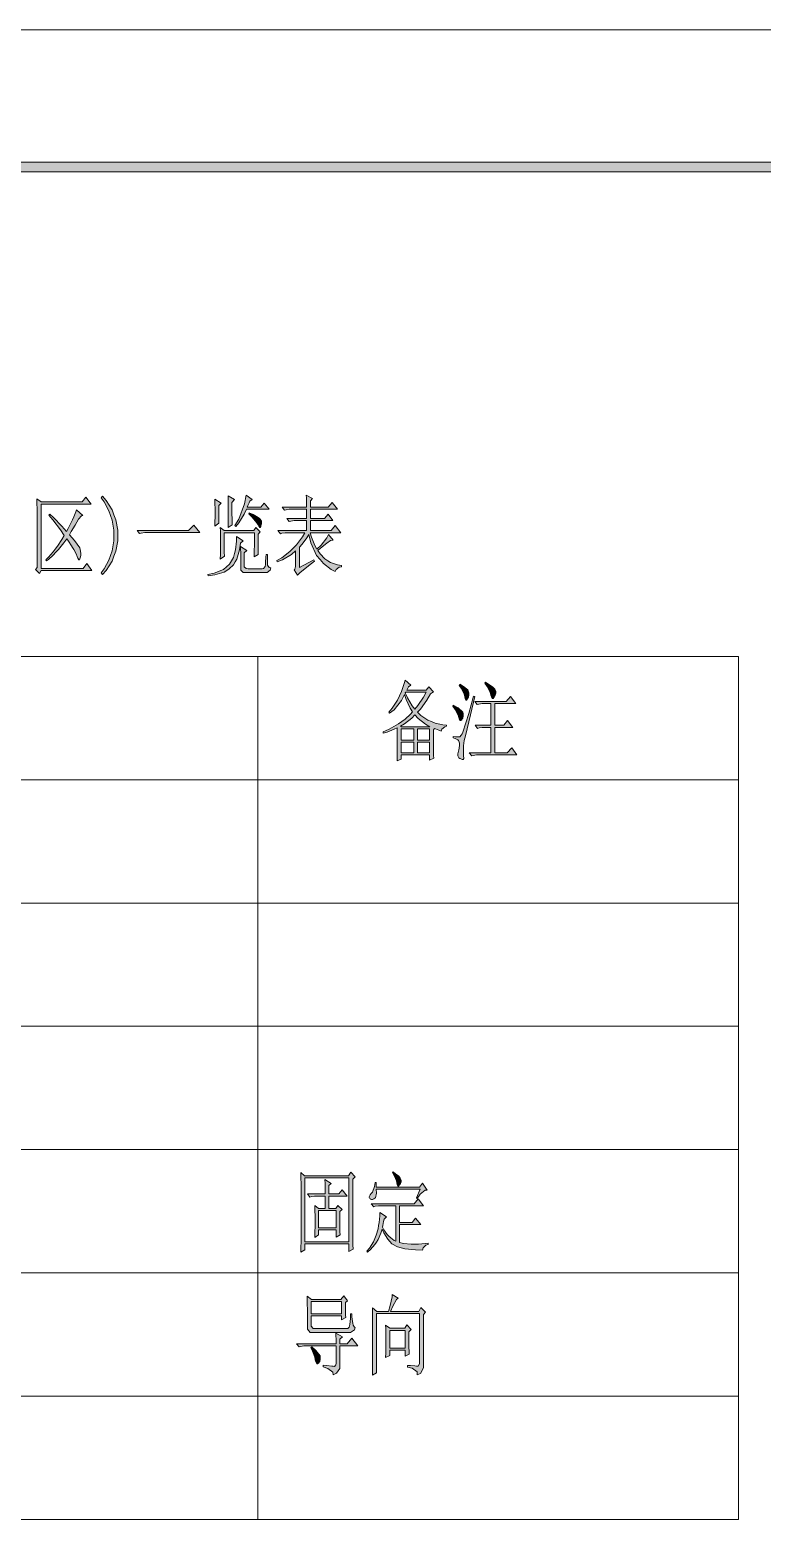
# Model space of a CAD drawing. Header units: millimetres. Extents: x 0 to 586, y 0 to 414.
# Drawn here: x 473.2 to 525.9, y 306.2 to 414.1 of the extents above; entities that cross this region are included whole.
import ezdxf

# ---------------------------------------------------------------- set-up
doc = ezdxf.new("R2010")
doc.units = ezdxf.units.MM

msp = doc.modelspace()

# ---------------------------------------------------------------- hatches: boundary and pattern name
h = msp.add_hatch(color=0)
h.dxf.hatch_style = 2
h.paths.add_polyline_path([(576.117861, 404.569083), (575.429944, 403.877639), (24.994306, 403.877639), (24.302861, 404.569083)])
h = msp.add_hatch(color=0)
h.dxf.hatch_style = 2
h.paths.add_polyline_path([(473.964, 380.107472), (476.91675, 380.107472), (477.195444, 380.453194), (477.572917, 379.959306), (473.964, 379.959306), (473.964, 375.323806), (476.997889, 375.323806), (477.273056, 375.669528), (477.629361, 375.175639), (473.981639, 375.175639), (473.865222, 374.953389), (473.565361, 375.249722), (473.685306, 375.397889), (473.685306, 379.486583), (473.685306, 379.599472), (473.674722, 380.019278), (473.664139, 380.329722)])
h = msp.add_hatch(color=0)
h.dxf.hatch_style = 2
h.paths.add_polyline_path([(478.285528, 380.407333), (478.384306, 380.530806), (478.659472, 380.209778), (479.07575, 379.532444), (479.216861, 379.179667), (479.354444, 378.826889), (479.495556, 378.089583), (479.495556, 377.705056), (479.495556, 377.306417), (479.354444, 376.558528), (479.216861, 376.20575), (479.07575, 375.849444), (478.659472, 375.186222), (478.384306, 374.879306), (478.285528, 375.002778), (478.511306, 375.299111), (478.8535, 375.930583), (478.966389, 376.265722), (479.082806, 376.600861), (479.195694, 377.320528), (479.195694, 377.705056), (479.195694, 378.075472), (479.082806, 378.788083), (478.966389, 379.130278), (478.8535, 379.468944), (478.511306, 380.107472)])
h = msp.add_hatch(color=0)
h.dxf.hatch_style = 2
h.paths.add_polyline_path([(486.752194, 379.857), (486.752194, 379.398389), (486.762778, 378.766917), (486.769833, 378.594056), (486.4735, 378.371806), (486.484083, 378.61875), (486.494667, 379.102056), (486.494667, 379.338417), (486.494667, 379.57125), (486.484083, 380.054556), (486.4735, 380.305028), (486.928583, 380.029861)])
h = msp.add_hatch(color=0)
h.dxf.hatch_style = 2
h.paths.add_polyline_path([(487.701167, 380.07925), (487.701167, 379.472472), (487.71175, 378.668139), (487.722333, 378.470583), (487.426, 378.2695), (487.436583, 378.530556), (487.443639, 379.112639), (487.443639, 379.437194), (487.443639, 379.758222), (487.436583, 380.315611), (487.426, 380.551972), (487.881083, 380.280333)])
h = msp.add_hatch(color=0)
h.dxf.hatch_style = 2
h.paths.add_polyline_path([(488.992333, 380.156861), (488.942944, 380.054556), (488.844167, 379.846417), (488.794778, 379.733528), (489.786083, 379.733528), (490.022444, 380.029861), (490.37875, 379.585361), (488.752444, 379.585361), (488.586639, 379.225528), (488.198583, 378.608167), (487.979861, 378.347111), (487.919889, 378.421194), (488.209167, 378.879806), (488.614861, 379.969889), (488.734806, 380.601361), (489.168722, 380.280333)])
h = msp.add_hatch(color=0)
h.dxf.hatch_style = 2
h.paths.add_polyline_path([(492.580083, 375.397889), (493.610194, 375.944694), (493.649, 375.845917), (493.215083, 375.521361), (492.60125, 375.013361), (492.421333, 374.829917), (492.184972, 375.225028), (492.234361, 375.274417), (492.28375, 375.471972), (492.28375, 375.620139), (492.28375, 376.58675), (492.005056, 376.339806), (491.341833, 375.944694), (490.953778, 375.796528), (490.936139, 375.895306), (491.292444, 376.092861), (491.885111, 376.537361), (492.125, 376.784306), (492.361361, 377.03125), (492.777639, 377.588639), (492.957556, 377.899083), (491.666389, 377.899083), (491.539389, 377.899083), (491.2995, 377.863806), (491.193667, 377.825), (491.01375, 378.04725), (493.073972, 378.04725), (493.073972, 378.770444), (492.301389, 378.770444), (492.174389, 378.770444), (491.9345, 378.731639), (491.825139, 378.696361), (491.64875, 378.918611), (493.073972, 378.918611), (493.073972, 379.585361), (491.96625, 379.585361), (491.835722, 379.585361), (491.599361, 379.546556), (491.49, 379.511278), (491.310083, 379.733528), (493.073972, 379.733528), (493.073972, 379.969889), (493.066917, 380.403806), (493.056333, 380.601361), (493.511417, 380.354417), (493.352667, 380.181556), (493.352667, 379.733528), (494.640306, 379.733528), (494.919, 380.07925), (495.296472, 379.585361), (493.352667, 379.585361), (493.352667, 378.918611), (494.365139, 378.918611), (494.622667, 379.239639), (494.978972, 378.770444), (493.352667, 378.770444), (493.352667, 378.04725), (494.841389, 378.04725), (495.137722, 378.421194), (495.532833, 377.899083), (493.335028, 377.899083), (493.433806, 377.578056), (493.68075, 376.981861), (493.828917, 376.710222), (494.118194, 376.995972), (494.534472, 377.528667), (494.661472, 377.775611), (495.000139, 377.355806), (494.799056, 377.331111), (494.541528, 377.133556), (494.086444, 376.773722), (493.888889, 376.611444), (494.047639, 376.375083), (494.403944, 376.011722), (494.6015, 375.881194), (494.799056, 375.750667), (495.296472, 375.584861), (495.592806, 375.546056), (495.592806, 375.447278), (495.434056, 375.422583), (495.208278, 375.249722), (495.137722, 375.101556), (494.848444, 375.239139), (494.308694, 375.669528), (494.058222, 375.969389), (493.804222, 376.265722), (493.391472, 377.168833), (493.232722, 377.775611), (493.095139, 377.53925), (492.767056, 377.080639), (492.580083, 376.858389)])
h = msp.add_hatch(color=0)
h.dxf.hatch_style = 2
h.paths.add_polyline_path([(474.599, 379.239639), (474.867111, 378.992694), (475.459778, 378.361222), (475.787861, 377.976694), (475.914861, 378.198944), (476.140639, 378.625806), (476.232361, 378.830417), (476.327611, 379.035028), (476.47225, 379.387806), (476.521639, 379.535972), (476.976722, 379.140861), (476.888528, 379.116167), (476.669806, 378.87275), (476.539278, 378.657556), (476.412278, 378.438833), (476.144167, 377.987278), (476.006583, 377.750917), (476.362889, 377.331111), (476.747417, 376.798417), (476.779167, 376.685528), (476.807389, 376.576167), (476.839139, 376.403306), (476.839139, 376.339806), (476.839139, 376.279833), (476.814444, 376.149306), (476.78975, 376.07875), (476.765056, 376.011722), (476.729778, 375.944694), (476.719194, 375.944694), (476.690972, 375.944694), (476.609833, 376.068167), (476.560444, 376.191639), (476.482833, 376.3645), (476.317028, 376.682), (476.232361, 376.823111), (476.147694, 376.964222), (475.946611, 377.281722), (475.826667, 377.454583), (475.618528, 377.168833), (475.223417, 376.685528), (475.032917, 376.487972), (474.845944, 376.290417), (474.507278, 375.979972), (474.359111, 375.870611), (474.320306, 375.944694), (474.500222, 376.128139), (474.835361, 376.519722), (474.994111, 376.724333), (475.152861, 376.928944), (475.470361, 377.419306), (475.629111, 377.701528), (475.361, 378.100167), (474.814194, 378.830417), (474.539028, 379.165556)])
h = msp.add_hatch(color=0)
h.dxf.hatch_style = 2
h.paths.add_polyline_path([(488.953528, 379.338417), (489.228694, 379.200833), (489.585, 379.003278), (489.666139, 378.939778), (489.74375, 378.879806), (489.824889, 378.717528), (489.824889, 378.61875), (489.824889, 378.55525), (489.810778, 378.438833), (489.793139, 378.382389), (489.779028, 378.325944), (489.754333, 378.2695), (489.74375, 378.2695), (489.715528, 378.2695), (489.634389, 378.371806), (489.585, 378.470583), (489.507389, 378.61875), (489.168722, 379.013861), (488.911194, 379.264333)])
h = msp.add_hatch(color=0)
h.dxf.hatch_style = 2
h.paths.add_polyline_path([(480.881972, 378.054306), (484.5685, 378.054306), (484.967139, 378.445889), (485.404583, 377.902611), (481.594583, 377.902611), (481.439361, 377.902611), (481.17125, 377.867333), (481.061889, 377.828528)])
h = msp.add_hatch(color=0)
h.dxf.hatch_style = 2
h.paths.add_polyline_path([(486.868611, 375.990556), (486.879194, 376.350389), (486.889778, 376.981861), (486.889778, 377.2535), (486.889778, 377.528667), (486.879194, 378.036667), (486.868611, 378.2695), (487.147306, 378.04725), (489.288667, 378.04725), (489.42625, 378.2695), (489.74375, 377.948472), (489.585, 377.800306), (489.585, 377.267611), (489.595583, 376.537361), (489.606167, 376.339806), (489.309833, 376.163417), (489.316889, 376.375083), (489.327472, 377.242917), (489.327472, 377.899083), (487.147306, 377.899083), (487.147306, 377.341694), (487.157889, 376.498556), (487.168472, 376.212806)])
h = msp.add_hatch(color=0)
h.dxf.hatch_style = 2
h.paths.add_polyline_path([(488.039833, 377.627444), (488.516083, 377.306417), (488.318528, 377.133556), (488.247972, 376.660833), (488.061, 375.990556), (487.941056, 375.793), (487.821111, 375.595444), (487.514194, 375.285), (487.327222, 375.175639), (487.136722, 375.06275), (486.4735, 374.875778), (485.99725, 374.801694), (485.979611, 374.900472), (486.424111, 374.988667), (487.094389, 375.260306), (487.316639, 375.447278), (487.538889, 375.63425), (487.828167, 376.103444), (487.891667, 376.389194), (487.955167, 376.674944), (488.02925, 377.292306)])
h = msp.add_hatch(color=0)
h.dxf.hatch_style = 2
h.paths.add_polyline_path([(488.336167, 375.344972), (488.336167, 376.212806), (488.336167, 376.413889), (488.325583, 376.759611), (488.318528, 376.907778), (488.773611, 376.611444), (488.593694, 376.438583), (488.593694, 375.546056), (488.593694, 375.433167), (488.734806, 375.309694), (488.872389, 375.295583), (489.884861, 375.295583), (489.983639, 375.309694), (490.096528, 375.471972), (490.110639, 375.620139), (490.128278, 375.768306), (490.152972, 376.128139), (490.160028, 376.336278), (490.258806, 376.336278), (490.258806, 376.177528), (490.265861, 375.867083), (490.269389, 375.718917), (490.276444, 375.57075), (490.389333, 375.397889), (490.498694, 375.373194), (490.449306, 375.196806), (490.230583, 375.023944), (490.06125, 375.023944), (488.674833, 375.023944), (488.5055, 375.038056), (488.336167, 375.196806)])
h = msp.add_hatch(color=0)
h.paths.add_polyline_path([(499.593306, 361.480806), (499.603889, 361.777139), (499.610944, 362.274556), (499.610944, 362.472111), (499.610944, 363.858528), (499.385167, 363.749167), (498.877167, 363.551611), (498.602, 363.463417), (498.580833, 363.562194), (499.018278, 363.75975), (499.692083, 364.133694), (499.928444, 364.306556), (500.168333, 364.479417), (500.552861, 364.825139), (500.701028, 365.001528), (500.535222, 365.259056), (500.245944, 365.879944), (500.126, 366.239778), (499.917861, 365.816444), (499.385167, 365.149694), (499.057083, 364.90275), (498.997111, 364.976833), (499.244056, 365.259056), (499.632111, 365.85525), (499.769694, 366.165694), (499.910806, 366.476139), (500.108361, 367.033528), (500.168333, 367.280472), (500.584611, 366.93475), (500.425861, 366.811278), (500.28475, 366.564333), (501.692333, 366.564333), (501.87225, 366.811278), (502.210917, 366.440861), (501.992194, 366.289167), (501.734667, 365.844667), (501.269, 365.1885), (501.060861, 364.976833), (501.297222, 364.740472), (501.801694, 364.401806), (502.069806, 364.295972), (502.337917, 364.190139), (502.884722, 364.059611), (503.159889, 364.034917), (503.159889, 363.960833), (503.022306, 363.922028), (502.82475, 363.749167), (502.764778, 363.611583), (502.606028, 363.675083), (502.369667, 363.773861), (502.288528, 363.812667), (502.210917, 363.713889), (502.210917, 362.422722), (502.210917, 362.225167), (502.217972, 361.85475), (502.228556, 361.678361), (501.932222, 361.530194), (501.932222, 361.904139), (499.889639, 361.904139), (499.889639, 361.604278)])
h.paths.add_polyline_path([(500.228306, 366.416167), (500.185972, 366.366778), (500.334139, 366.017528), (500.683389, 365.435444), (500.880944, 365.199083), (501.089083, 365.449556), (501.484194, 366.056333), (501.674694, 366.416167)])
h.paths.add_polyline_path([(500.880944, 364.77575), (500.644583, 364.539389), (500.126, 364.144278), (499.850833, 363.982), (499.910806, 363.932611), (501.893417, 363.932611), (501.949861, 363.932611), (501.642944, 364.105472), (501.11025, 364.528806)])
h.paths.add_polyline_path([(499.889639, 363.784444), (499.889639, 362.969528), (500.803333, 362.969528), (500.803333, 363.784444)])
h.paths.add_polyline_path([(501.060861, 363.784444), (501.060861, 362.969528), (501.932222, 362.969528), (501.932222, 363.784444)])
h.paths.add_polyline_path([(499.889639, 362.821361), (499.889639, 362.052306), (500.803333, 362.052306), (500.803333, 362.821361)])
h.paths.add_polyline_path([(501.060861, 362.821361), (501.060861, 362.052306), (501.932222, 362.052306), (501.932222, 362.821361)])
h = msp.add_hatch(color=0)
h.dxf.hatch_style = 2
h.paths.add_polyline_path([(504.112389, 366.984139), (504.3805, 366.821861), (504.676833, 366.592556), (504.708583, 366.525528), (504.736806, 366.4585), (504.768556, 366.338556), (504.768556, 366.289167), (504.768556, 366.215083), (504.726222, 366.066917), (504.687417, 365.989306), (504.648611, 365.915222), (504.599222, 365.841139), (504.588639, 365.841139), (504.560417, 365.841139), (504.500444, 365.964611), (504.468694, 366.091611), (504.419306, 366.264472), (504.22175, 366.673694), (504.073583, 366.910056)])
h = msp.add_hatch(color=0)
h.dxf.hatch_style = 2
h.paths.add_polyline_path([(505.957417, 367.132306), (506.183194, 366.99825), (506.483056, 366.786583), (506.550083, 366.7125), (506.620639, 366.638417), (506.691194, 366.49025), (506.691194, 366.416167), (506.691194, 366.352667), (506.648861, 366.211556), (506.610056, 366.130417), (506.57125, 366.049278), (506.511278, 365.968139), (506.490111, 365.968139), (506.451306, 365.968139), (506.384278, 366.091611), (506.352528, 366.215083), (506.303139, 366.402056), (506.084417, 366.825389), (505.915083, 367.058222)])
h = msp.add_hatch(color=0)
h.dxf.hatch_style = 2
h.paths.add_polyline_path([(505.184833, 366.112778), (504.867333, 364.77575), (504.5075, 363.269389), (504.468694, 363.103583), (504.429889, 362.93425), (504.384028, 362.55325), (504.3805, 362.334528), (504.376972, 362.119333), (504.3805, 361.801833), (504.391083, 361.703056), (504.391083, 361.639556), (504.352278, 361.579583), (504.309944, 361.579583), (504.281722, 361.579583), (504.182944, 361.614861), (504.112389, 361.653667), (504.041833, 361.688944), (503.974806, 361.826528), (503.974806, 361.925306), (503.974806, 361.988806), (504.003028, 362.161667), (504.034778, 362.274556), (504.063, 362.398028), (504.091222, 362.595583), (504.091222, 362.669667), (504.091222, 362.754333), (504.048889, 362.891917), (504.003028, 362.941306), (503.960694, 362.990694), (503.766667, 363.089472), (503.6185, 363.138861), (503.6185, 363.237639), (503.794889, 363.212944), (504.017139, 363.195306), (504.063, 363.202361), (504.108861, 363.209417), (504.211167, 363.318778), (504.271139, 363.424611), (504.331111, 363.530444), (504.747389, 364.888639), (505.103694, 366.137472)])
h = msp.add_hatch(color=0)
h.dxf.hatch_style = 2
h.paths.add_polyline_path([(505.184833, 365.742361), (507.442611, 365.742361), (507.760111, 366.112778), (508.137583, 365.594194), (506.631222, 365.594194), (506.631222, 364.034917), (507.266222, 364.034917), (507.541389, 364.380639), (507.918861, 363.88675), (506.631222, 363.88675), (506.631222, 362.052306), (507.52375, 362.052306), (507.84125, 362.422722), (508.215194, 361.904139), (505.442361, 361.904139), (505.311833, 361.904139), (505.075472, 361.865333), (504.966111, 361.830056), (504.786194, 362.052306), (506.352528, 362.052306), (506.352528, 363.88675), (505.858639, 363.88675), (505.728111, 363.88675), (505.49175, 363.847944), (505.382389, 363.812667), (505.202472, 364.034917), (506.352528, 364.034917), (506.352528, 365.594194), (505.837472, 365.594194), (505.706944, 365.594194), (505.470583, 365.555389), (505.361222, 365.520111)])
h = msp.add_hatch(color=0)
h.dxf.hatch_style = 2
h.paths.add_polyline_path([(503.636139, 365.495417), (503.985389, 365.297861), (504.334639, 364.976833), (504.341694, 364.853361), (504.345222, 364.726361), (504.317, 364.549972), (504.281722, 364.493528), (504.246444, 364.437083), (504.193528, 364.380639), (504.172361, 364.380639), (504.133556, 364.380639), (504.063, 364.493528), (504.034778, 364.602889), (503.985389, 364.765167), (503.766667, 365.174389), (503.597333, 365.421333)])
h = msp.add_hatch(color=0)
h.paths.add_polyline_path([(492.661222, 326.107778), (492.668278, 326.428806), (492.678861, 326.901528), (492.678861, 327.049694), (492.678861, 330.767972), (492.678861, 330.979639), (492.668278, 331.512333), (492.661222, 331.833361), (492.936389, 331.611111), (496.090222, 331.611111), (496.266611, 331.858056), (496.584111, 331.5335), (496.407722, 331.360639), (496.407722, 327.444806), (496.407722, 327.197861), (496.418306, 326.640472), (496.425361, 326.330028), (496.129028, 326.157167), (496.129028, 326.700444), (492.957556, 326.700444), (492.957556, 326.280639)])
h.paths.add_polyline_path([(492.957556, 331.462944), (492.957556, 326.848611), (496.129028, 326.848611), (496.129028, 331.462944)])
h = msp.add_hatch(color=0)
h.paths.add_polyline_path([(495.476389, 329.032306), (495.476389, 328.425528), (495.483444, 327.582389), (495.494028, 327.346028), (495.218861, 327.197861), (495.218861, 327.716444), (493.948861, 327.716444), (493.948861, 327.346028), (493.670167, 327.173167), (493.68075, 327.4695), (493.691333, 328.051583), (493.691333, 328.337333), (493.691333, 328.623083), (493.68075, 329.191056), (493.670167, 329.476806), (493.927694, 329.254556), (494.425111, 329.254556), (494.425111, 330.147083), (493.790111, 330.147083), (493.659583, 330.147083), (493.423222, 330.111806), (493.313861, 330.073), (493.133944, 330.298778), (494.425111, 330.298778), (494.425111, 330.531611), (494.414528, 331.053722), (494.403944, 331.339472), (494.841389, 331.064306), (494.682639, 330.916139), (494.682639, 330.298778), (495.39525, 330.298778), (495.635139, 330.595111), (495.991444, 330.147083), (494.682639, 330.147083), (494.682639, 329.254556), (495.176528, 329.254556), (495.335278, 329.476806), (495.635139, 329.180472)])
h.paths.add_polyline_path([(493.948861, 329.106389), (493.948861, 327.864611), (495.218861, 327.864611), (495.218861, 329.106389)])
h = msp.add_hatch(color=0)
h.dxf.hatch_style = 2
h.paths.add_polyline_path([(499.261694, 331.833361), (499.3005, 331.88275), (499.491, 331.759278), (499.727361, 331.568778), (499.77675, 331.498222), (499.826139, 331.431194), (499.875528, 331.300667), (499.875528, 331.240694), (499.875528, 331.177194), (499.833194, 331.053722), (499.787333, 330.990222), (499.741472, 330.93025), (499.688556, 330.86675), (499.677972, 330.86675), (499.639167, 330.86675), (499.589778, 330.979639), (499.579194, 331.089), (499.550972, 331.251278), (499.392222, 331.621694)])
h = msp.add_hatch(color=0)
h.dxf.hatch_style = 2
h.paths.add_polyline_path([(500.986778, 330.027139), (501.244306, 330.6445), (498.090472, 330.6445), (498.101056, 330.362278), (498.048139, 330.030667), (497.984639, 329.988333), (497.917611, 329.946), (497.825889, 329.903667), (497.794139, 329.903667), (497.755333, 329.903667), (497.68125, 329.931889), (497.645972, 329.963639), (497.610694, 329.995389), (497.575417, 330.037722), (497.575417, 330.051833), (497.575417, 330.101222), (497.656556, 330.235278), (497.734167, 330.323472), (497.832944, 330.436361), (497.974056, 330.831472), (498.012861, 331.117222), (498.090472, 331.117222), (498.090472, 330.792667), (501.2055, 330.792667), (501.424222, 331.067833), (501.759361, 330.570417), (501.621778, 330.570417), (501.265472, 330.274083), (501.04675, 329.97775)])
h = msp.add_hatch(color=0)
h.dxf.hatch_style = 2
h.paths.add_polyline_path([(498.6655, 328.4855), (498.626694, 328.323222), (498.566722, 328.041), (498.549083, 327.917528), (498.647861, 327.716444), (498.873639, 327.388361), (499.004167, 327.257833), (499.134694, 327.130833), (499.381639, 326.950917), (499.501583, 326.901528), (499.501583, 329.452111), (498.390333, 329.452111), (498.259806, 329.452111), (498.023444, 329.413306), (497.914083, 329.378028), (497.734167, 329.600278), (500.828028, 329.600278), (501.106722, 329.949528), (501.501833, 329.452111), (499.77675, 329.452111), (499.77675, 328.238556), (500.669278, 328.238556), (500.926806, 328.559583), (501.304278, 328.090389), (499.77675, 328.090389), (499.77675, 326.80275), (500.055444, 326.73925), (500.598722, 326.682806), (500.866833, 326.689861), (501.134944, 326.696917), (501.621778, 326.725139), (501.8405, 326.749833), (501.8405, 326.651056), (501.671167, 326.615778), (501.463028, 326.418222), (501.424222, 326.255944), (500.909167, 326.266528), (500.140111, 326.347667), (499.886111, 326.418222), (499.632111, 326.48525), (499.226417, 326.721611), (499.074722, 326.887417), (498.9195, 327.05675), (498.637278, 327.494194), (498.510278, 327.769361), (498.418556, 327.483611), (498.221, 327.017944), (498.111639, 326.838028), (498.002278, 326.658111), (497.674194, 326.291222), (497.459, 326.107778), (497.416667, 326.181861), (497.607167, 326.404111), (497.892917, 326.862722), (497.991694, 327.099083), (498.094, 327.331917), (498.224528, 327.797583), (498.259806, 328.026889), (498.295083, 328.256194), (498.340944, 328.721861), (498.351528, 328.958222), (498.82425, 328.658361)])
h = msp.add_hatch(color=0)
h.paths.add_polyline_path([(493.55375, 320.336333), (493.345611, 320.336333), (493.133944, 320.569167), (493.133944, 320.805528), (493.133944, 321.648667), (493.126889, 322.714056), (493.116306, 322.939833), (493.433806, 322.714056), (495.554, 322.714056), (495.751556, 322.961), (496.03025, 322.615278), (495.8715, 322.491806), (495.8715, 322.131972), (495.882083, 321.585167), (495.892667, 321.401722), (495.592806, 321.250028), (495.592806, 321.525194), (493.412639, 321.525194), (493.412639, 320.953694), (493.412639, 320.780833), (493.560806, 320.607972), (493.708972, 320.607972), (495.952639, 320.607972), (496.040833, 320.607972), (496.153722, 320.70675), (496.178417, 320.805528), (496.203111, 320.904306), (496.238389, 321.338222), (496.248972, 321.673361), (496.34775, 321.673361), (496.34775, 321.461694), (496.372444, 321.123028), (496.397139, 320.9925), (496.421833, 320.861972), (496.517083, 320.70675), (496.584111, 320.682056), (496.527667, 320.509194), (496.248972, 320.336333), (496.03025, 320.336333)])
h.paths.add_polyline_path([(493.412639, 322.565889), (493.412639, 321.673361), (495.592806, 321.673361), (495.592806, 322.565889)])
h = msp.add_hatch(color=0)
h.dxf.hatch_style = 2
h.paths.add_polyline_path([(500.351778, 317.955083), (500.549333, 317.940972), (500.866833, 317.923333), (500.986778, 317.916278), (501.106722, 317.91275), (501.216083, 318.078556), (501.2055, 318.251417), (501.2055, 321.698056), (498.111639, 321.698056), (498.111639, 317.432972), (497.815306, 317.260111), (497.825889, 317.619944), (497.832944, 318.202028), (497.832944, 318.424278), (497.832944, 321.077167), (497.832944, 321.338222), (497.825889, 321.846222), (497.815306, 322.093167), (498.132806, 321.846222), (498.983, 321.846222), (499.102944, 322.280139), (499.233472, 322.886917), (499.240528, 323.059778), (499.677972, 322.788139), (499.558028, 322.699944), (499.282861, 322.23075), (499.124111, 321.846222), (501.166694, 321.846222), (501.304278, 322.117861), (501.639417, 321.796833), (501.484194, 321.623972), (501.484194, 318.10325), (501.501833, 317.792806), (501.283111, 317.383583), (501.04675, 317.284806), (501.036167, 317.496472), (500.690444, 317.768111), (500.351778, 317.831611)])
h = msp.add_hatch(color=0)
h.paths.add_polyline_path([(500.450556, 319.366194), (500.450556, 319.267417), (500.461139, 318.971083), (500.471722, 318.77), (500.175389, 318.621833), (500.175389, 319.045167), (499.064139, 319.045167), (499.064139, 318.671222), (498.767806, 318.523056), (498.774861, 318.8335), (498.785444, 319.464972), (498.785444, 319.786), (498.785444, 320.110556), (498.774861, 320.64325), (498.767806, 320.854917), (499.064139, 320.629139), (500.154222, 320.629139), (500.291806, 320.879611), (500.609306, 320.555056), (500.450556, 320.382194)])
h.paths.add_polyline_path([(499.064139, 320.480972), (499.064139, 319.193333), (500.175389, 319.193333), (500.175389, 320.480972)])
h = msp.add_hatch(color=0)
h.dxf.hatch_style = 2
h.paths.add_polyline_path([(494.266361, 317.979778), (494.545056, 317.9445), (494.908417, 317.898639), (495.000139, 317.895111), (495.088333, 317.888056), (495.187111, 317.993889), (495.197694, 318.10325), (495.197694, 319.366194), (493.017528, 319.366194), (492.887, 319.366194), (492.650639, 319.330917), (492.541278, 319.292111), (492.361361, 319.517889), (495.197694, 319.517889), (495.197694, 319.764833), (495.187111, 320.149361), (495.176528, 320.283417), (495.652778, 320.011778), (495.476389, 319.838917), (495.476389, 319.517889), (496.009083, 319.517889), (496.326583, 319.913), (496.764028, 319.366194), (495.476389, 319.366194), (495.476389, 317.955083), (495.476389, 317.746944), (495.2365, 317.411806), (495.000139, 317.288333), (494.968389, 317.461194), (494.6015, 317.746944), (494.266361, 317.856306)])
h = msp.add_hatch(color=0)
h.dxf.hatch_style = 2
h.paths.add_polyline_path([(493.395, 319.218028), (493.451444, 319.292111), (493.751306, 319.034583), (494.051167, 318.650056), (494.058222, 318.526583), (494.06175, 318.403111), (494.022944, 318.23025), (493.977083, 318.180861), (493.93475, 318.127944), (493.867722, 318.078556), (493.850083, 318.078556), (493.811278, 318.078556), (493.740722, 318.216139), (493.708972, 318.353722), (493.670167, 318.551278), (493.511417, 318.985194)])

# ---------------------------------------------------------------- linework, layer by layer
at = {"color": 0, "lineweight": 0}
for points in [[(0, 0), (585.632278, 0), (585.632278, 414.0835), (0, 414.0835)], [(576.117861, 404.569083), (575.429944, 403.877639), (24.994306, 403.877639), (24.302861, 404.569083)], [(473.964, 380.107472), (476.91675, 380.107472), (477.195444, 380.453194), (477.572917, 379.959306), (473.964, 379.959306), (473.964, 375.323806), (476.997889, 375.323806), (477.273056, 375.669528), (477.629361, 375.175639), (473.981639, 375.175639), (473.865222, 374.953389), (473.565361, 375.249722), (473.685306, 375.397889), (473.685306, 379.486583), (473.685306, 379.599472), (473.674722, 380.019278), (473.664139, 380.329722)], [(478.285528, 380.407333), (478.384306, 380.530806), (478.659472, 380.209778), (479.07575, 379.532444), (479.216861, 379.179667), (479.354444, 378.826889), (479.495556, 378.089583), (479.495556, 377.705056), (479.495556, 377.306417), (479.354444, 376.558528), (479.216861, 376.20575), (479.07575, 375.849444), (478.659472, 375.186222), (478.384306, 374.879306), (478.285528, 375.002778), (478.511306, 375.299111), (478.8535, 375.930583), (478.966389, 376.265722), (479.082806, 376.600861), (479.195694, 377.320528), (479.195694, 377.705056), (479.195694, 378.075472), (479.082806, 378.788083), (478.966389, 379.130278), (478.8535, 379.468944), (478.511306, 380.107472)], [(486.752194, 379.857), (486.752194, 379.398389), (486.762778, 378.766917), (486.769833, 378.594056), (486.4735, 378.371806), (486.484083, 378.61875), (486.494667, 379.102056), (486.494667, 379.338417), (486.494667, 379.57125), (486.484083, 380.054556), (486.4735, 380.305028), (486.928583, 380.029861)], [(487.701167, 380.07925), (487.701167, 379.472472), (487.71175, 378.668139), (487.722333, 378.470583), (487.426, 378.2695), (487.436583, 378.530556), (487.443639, 379.112639), (487.443639, 379.437194), (487.443639, 379.758222), (487.436583, 380.315611), (487.426, 380.551972), (487.881083, 380.280333)], [(488.992333, 380.156861), (488.942944, 380.054556), (488.844167, 379.846417), (488.794778, 379.733528), (489.786083, 379.733528), (490.022444, 380.029861), (490.37875, 379.585361), (488.752444, 379.585361), (488.586639, 379.225528), (488.198583, 378.608167), (487.979861, 378.347111), (487.919889, 378.421194), (488.209167, 378.879806), (488.614861, 379.969889), (488.734806, 380.601361), (489.168722, 380.280333)], [(492.580083, 375.397889), (493.610194, 375.944694), (493.649, 375.845917), (493.215083, 375.521361), (492.60125, 375.013361), (492.421333, 374.829917), (492.184972, 375.225028), (492.234361, 375.274417), (492.28375, 375.471972), (492.28375, 375.620139), (492.28375, 376.58675), (492.005056, 376.339806), (491.341833, 375.944694), (490.953778, 375.796528), (490.936139, 375.895306), (491.292444, 376.092861), (491.885111, 376.537361), (492.125, 376.784306), (492.361361, 377.03125), (492.777639, 377.588639), (492.957556, 377.899083), (491.666389, 377.899083), (491.539389, 377.899083), (491.2995, 377.863806), (491.193667, 377.825), (491.01375, 378.04725), (493.073972, 378.04725), (493.073972, 378.770444), (492.301389, 378.770444), (492.174389, 378.770444), (491.9345, 378.731639), (491.825139, 378.696361), (491.64875, 378.918611), (493.073972, 378.918611), (493.073972, 379.585361), (491.96625, 379.585361), (491.835722, 379.585361), (491.599361, 379.546556), (491.49, 379.511278), (491.310083, 379.733528), (493.073972, 379.733528), (493.073972, 379.969889), (493.066917, 380.403806), (493.056333, 380.601361), (493.511417, 380.354417), (493.352667, 380.181556), (493.352667, 379.733528), (494.640306, 379.733528), (494.919, 380.07925), (495.296472, 379.585361), (493.352667, 379.585361), (493.352667, 378.918611), (494.365139, 378.918611), (494.622667, 379.239639), (494.978972, 378.770444), (493.352667, 378.770444), (493.352667, 378.04725), (494.841389, 378.04725), (495.137722, 378.421194), (495.532833, 377.899083), (493.335028, 377.899083), (493.433806, 377.578056), (493.68075, 376.981861), (493.828917, 376.710222), (494.118194, 376.995972), (494.534472, 377.528667), (494.661472, 377.775611), (495.000139, 377.355806), (494.799056, 377.331111), (494.541528, 377.133556), (494.086444, 376.773722), (493.888889, 376.611444), (494.047639, 376.375083), (494.403944, 376.011722), (494.6015, 375.881194), (494.799056, 375.750667), (495.296472, 375.584861), (495.592806, 375.546056), (495.592806, 375.447278), (495.434056, 375.422583), (495.208278, 375.249722), (495.137722, 375.101556), (494.848444, 375.239139), (494.308694, 375.669528), (494.058222, 375.969389), (493.804222, 376.265722), (493.391472, 377.168833), (493.232722, 377.775611), (493.095139, 377.53925), (492.767056, 377.080639), (492.580083, 376.858389)], [(474.599, 379.239639), (474.867111, 378.992694), (475.459778, 378.361222), (475.787861, 377.976694), (475.914861, 378.198944), (476.140639, 378.625806), (476.232361, 378.830417), (476.327611, 379.035028), (476.47225, 379.387806), (476.521639, 379.535972), (476.976722, 379.140861), (476.888528, 379.116167), (476.669806, 378.87275), (476.539278, 378.657556), (476.412278, 378.438833), (476.144167, 377.987278), (476.006583, 377.750917), (476.362889, 377.331111), (476.747417, 376.798417), (476.779167, 376.685528), (476.807389, 376.576167), (476.839139, 376.403306), (476.839139, 376.339806), (476.839139, 376.279833), (476.814444, 376.149306), (476.78975, 376.07875), (476.765056, 376.011722), (476.729778, 375.944694), (476.719194, 375.944694), (476.690972, 375.944694), (476.609833, 376.068167), (476.560444, 376.191639), (476.482833, 376.3645), (476.317028, 376.682), (476.232361, 376.823111), (476.147694, 376.964222), (475.946611, 377.281722), (475.826667, 377.454583), (475.618528, 377.168833), (475.223417, 376.685528), (475.032917, 376.487972), (474.845944, 376.290417), (474.507278, 375.979972), (474.359111, 375.870611), (474.320306, 375.944694), (474.500222, 376.128139), (474.835361, 376.519722), (474.994111, 376.724333), (475.152861, 376.928944), (475.470361, 377.419306), (475.629111, 377.701528), (475.361, 378.100167), (474.814194, 378.830417), (474.539028, 379.165556)], [(488.953528, 379.338417), (489.228694, 379.200833), (489.585, 379.003278), (489.666139, 378.939778), (489.74375, 378.879806), (489.824889, 378.717528), (489.824889, 378.61875), (489.824889, 378.55525), (489.810778, 378.438833), (489.793139, 378.382389), (489.779028, 378.325944), (489.754333, 378.2695), (489.74375, 378.2695), (489.715528, 378.2695), (489.634389, 378.371806), (489.585, 378.470583), (489.507389, 378.61875), (489.168722, 379.013861), (488.911194, 379.264333)], [(480.881972, 378.054306), (484.5685, 378.054306), (484.967139, 378.445889), (485.404583, 377.902611), (481.594583, 377.902611), (481.439361, 377.902611), (481.17125, 377.867333), (481.061889, 377.828528)], [(486.868611, 375.990556), (486.879194, 376.350389), (486.889778, 376.981861), (486.889778, 377.2535), (486.889778, 377.528667), (486.879194, 378.036667), (486.868611, 378.2695), (487.147306, 378.04725), (489.288667, 378.04725), (489.42625, 378.2695), (489.74375, 377.948472), (489.585, 377.800306), (489.585, 377.267611), (489.595583, 376.537361), (489.606167, 376.339806), (489.309833, 376.163417), (489.316889, 376.375083), (489.327472, 377.242917), (489.327472, 377.899083), (487.147306, 377.899083), (487.147306, 377.341694), (487.157889, 376.498556), (487.168472, 376.212806)], [(488.039833, 377.627444), (488.516083, 377.306417), (488.318528, 377.133556), (488.247972, 376.660833), (488.061, 375.990556), (487.941056, 375.793), (487.821111, 375.595444), (487.514194, 375.285), (487.327222, 375.175639), (487.136722, 375.06275), (486.4735, 374.875778), (485.99725, 374.801694), (485.979611, 374.900472), (486.424111, 374.988667), (487.094389, 375.260306), (487.316639, 375.447278), (487.538889, 375.63425), (487.828167, 376.103444), (487.891667, 376.389194), (487.955167, 376.674944), (488.02925, 377.292306)], [(488.336167, 375.344972), (488.336167, 376.212806), (488.336167, 376.413889), (488.325583, 376.759611), (488.318528, 376.907778), (488.773611, 376.611444), (488.593694, 376.438583), (488.593694, 375.546056), (488.593694, 375.433167), (488.734806, 375.309694), (488.872389, 375.295583), (489.884861, 375.295583), (489.983639, 375.309694), (490.096528, 375.471972), (490.110639, 375.620139), (490.128278, 375.768306), (490.152972, 376.128139), (490.160028, 376.336278), (490.258806, 376.336278), (490.258806, 376.177528), (490.265861, 375.867083), (490.269389, 375.718917), (490.276444, 375.57075), (490.389333, 375.397889), (490.498694, 375.373194), (490.449306, 375.196806), (490.230583, 375.023944), (490.06125, 375.023944), (488.674833, 375.023944), (488.5055, 375.038056), (488.336167, 375.196806)], [(499.593306, 361.480806), (499.603889, 361.777139), (499.610944, 362.274556), (499.610944, 362.472111), (499.610944, 363.858528), (499.385167, 363.749167), (498.877167, 363.551611), (498.602, 363.463417), (498.580833, 363.562194), (499.018278, 363.75975), (499.692083, 364.133694), (499.928444, 364.306556), (500.168333, 364.479417), (500.552861, 364.825139), (500.701028, 365.001528), (500.535222, 365.259056), (500.245944, 365.879944), (500.126, 366.239778), (499.917861, 365.816444), (499.385167, 365.149694), (499.057083, 364.90275), (498.997111, 364.976833), (499.244056, 365.259056), (499.632111, 365.85525), (499.769694, 366.165694), (499.910806, 366.476139), (500.108361, 367.033528), (500.168333, 367.280472), (500.584611, 366.93475), (500.425861, 366.811278), (500.28475, 366.564333), (501.692333, 366.564333), (501.87225, 366.811278), (502.210917, 366.440861), (501.992194, 366.289167), (501.734667, 365.844667), (501.269, 365.1885), (501.060861, 364.976833), (501.297222, 364.740472), (501.801694, 364.401806), (502.069806, 364.295972), (502.337917, 364.190139), (502.884722, 364.059611), (503.159889, 364.034917), (503.159889, 363.960833), (503.022306, 363.922028), (502.82475, 363.749167), (502.764778, 363.611583), (502.606028, 363.675083), (502.369667, 363.773861), (502.288528, 363.812667), (502.210917, 363.713889), (502.210917, 362.422722), (502.210917, 362.225167), (502.217972, 361.85475), (502.228556, 361.678361), (501.932222, 361.530194), (501.932222, 361.904139), (499.889639, 361.904139), (499.889639, 361.604278)], [(504.112389, 366.984139), (504.3805, 366.821861), (504.676833, 366.592556), (504.708583, 366.525528), (504.736806, 366.4585), (504.768556, 366.338556), (504.768556, 366.289167), (504.768556, 366.215083), (504.726222, 366.066917), (504.687417, 365.989306), (504.648611, 365.915222), (504.599222, 365.841139), (504.588639, 365.841139), (504.560417, 365.841139), (504.500444, 365.964611), (504.468694, 366.091611), (504.419306, 366.264472), (504.22175, 366.673694), (504.073583, 366.910056)], [(505.957417, 367.132306), (506.183194, 366.99825), (506.483056, 366.786583), (506.550083, 366.7125), (506.620639, 366.638417), (506.691194, 366.49025), (506.691194, 366.416167), (506.691194, 366.352667), (506.648861, 366.211556), (506.610056, 366.130417), (506.57125, 366.049278), (506.511278, 365.968139), (506.490111, 365.968139), (506.451306, 365.968139), (506.384278, 366.091611), (506.352528, 366.215083), (506.303139, 366.402056), (506.084417, 366.825389), (505.915083, 367.058222)], [(500.228306, 366.416167), (500.185972, 366.366778), (500.334139, 366.017528), (500.683389, 365.435444), (500.880944, 365.199083), (501.089083, 365.449556), (501.484194, 366.056333), (501.674694, 366.416167)], [(505.184833, 366.112778), (504.867333, 364.77575), (504.5075, 363.269389), (504.468694, 363.103583), (504.429889, 362.93425), (504.384028, 362.55325), (504.3805, 362.334528), (504.376972, 362.119333), (504.3805, 361.801833), (504.391083, 361.703056), (504.391083, 361.639556), (504.352278, 361.579583), (504.309944, 361.579583), (504.281722, 361.579583), (504.182944, 361.614861), (504.112389, 361.653667), (504.041833, 361.688944), (503.974806, 361.826528), (503.974806, 361.925306), (503.974806, 361.988806), (504.003028, 362.161667), (504.034778, 362.274556), (504.063, 362.398028), (504.091222, 362.595583), (504.091222, 362.669667), (504.091222, 362.754333), (504.048889, 362.891917), (504.003028, 362.941306), (503.960694, 362.990694), (503.766667, 363.089472), (503.6185, 363.138861), (503.6185, 363.237639), (503.794889, 363.212944), (504.017139, 363.195306), (504.063, 363.202361), (504.108861, 363.209417), (504.211167, 363.318778), (504.271139, 363.424611), (504.331111, 363.530444), (504.747389, 364.888639), (505.103694, 366.137472)], [(505.184833, 365.742361), (507.442611, 365.742361), (507.760111, 366.112778), (508.137583, 365.594194), (506.631222, 365.594194), (506.631222, 364.034917), (507.266222, 364.034917), (507.541389, 364.380639), (507.918861, 363.88675), (506.631222, 363.88675), (506.631222, 362.052306), (507.52375, 362.052306), (507.84125, 362.422722), (508.215194, 361.904139), (505.442361, 361.904139), (505.311833, 361.904139), (505.075472, 361.865333), (504.966111, 361.830056), (504.786194, 362.052306), (506.352528, 362.052306), (506.352528, 363.88675), (505.858639, 363.88675), (505.728111, 363.88675), (505.49175, 363.847944), (505.382389, 363.812667), (505.202472, 364.034917), (506.352528, 364.034917), (506.352528, 365.594194), (505.837472, 365.594194), (505.706944, 365.594194), (505.470583, 365.555389), (505.361222, 365.520111)], [(500.880944, 364.77575), (500.644583, 364.539389), (500.126, 364.144278), (499.850833, 363.982), (499.910806, 363.932611), (501.893417, 363.932611), (501.949861, 363.932611), (501.642944, 364.105472), (501.11025, 364.528806)], [(503.636139, 365.495417), (503.985389, 365.297861), (504.334639, 364.976833), (504.341694, 364.853361), (504.345222, 364.726361), (504.317, 364.549972), (504.281722, 364.493528), (504.246444, 364.437083), (504.193528, 364.380639), (504.172361, 364.380639), (504.133556, 364.380639), (504.063, 364.493528), (504.034778, 364.602889), (503.985389, 364.765167), (503.766667, 365.174389), (503.597333, 365.421333)], [(499.889639, 363.784444), (499.889639, 362.969528), (500.803333, 362.969528), (500.803333, 363.784444)], [(501.060861, 363.784444), (501.060861, 362.969528), (501.932222, 362.969528), (501.932222, 363.784444)], [(499.889639, 362.821361), (499.889639, 362.052306), (500.803333, 362.052306), (500.803333, 362.821361)], [(501.060861, 362.821361), (501.060861, 362.052306), (501.932222, 362.052306), (501.932222, 362.821361)], [(492.661222, 326.107778), (492.668278, 326.428806), (492.678861, 326.901528), (492.678861, 327.049694), (492.678861, 330.767972), (492.678861, 330.979639), (492.668278, 331.512333), (492.661222, 331.833361), (492.936389, 331.611111), (496.090222, 331.611111), (496.266611, 331.858056), (496.584111, 331.5335), (496.407722, 331.360639), (496.407722, 327.444806), (496.407722, 327.197861), (496.418306, 326.640472), (496.425361, 326.330028), (496.129028, 326.157167), (496.129028, 326.700444), (492.957556, 326.700444), (492.957556, 326.280639)], [(492.957556, 331.462944), (492.957556, 326.848611), (496.129028, 326.848611), (496.129028, 331.462944)], [(495.476389, 329.032306), (495.476389, 328.425528), (495.483444, 327.582389), (495.494028, 327.346028), (495.218861, 327.197861), (495.218861, 327.716444), (493.948861, 327.716444), (493.948861, 327.346028), (493.670167, 327.173167), (493.68075, 327.4695), (493.691333, 328.051583), (493.691333, 328.337333), (493.691333, 328.623083), (493.68075, 329.191056), (493.670167, 329.476806), (493.927694, 329.254556), (494.425111, 329.254556), (494.425111, 330.147083), (493.790111, 330.147083), (493.659583, 330.147083), (493.423222, 330.111806), (493.313861, 330.073), (493.133944, 330.298778), (494.425111, 330.298778), (494.425111, 330.531611), (494.414528, 331.053722), (494.403944, 331.339472), (494.841389, 331.064306), (494.682639, 330.916139), (494.682639, 330.298778), (495.39525, 330.298778), (495.635139, 330.595111), (495.991444, 330.147083), (494.682639, 330.147083), (494.682639, 329.254556), (495.176528, 329.254556), (495.335278, 329.476806), (495.635139, 329.180472)], [(499.261694, 331.833361), (499.3005, 331.88275), (499.491, 331.759278), (499.727361, 331.568778), (499.77675, 331.498222), (499.826139, 331.431194), (499.875528, 331.300667), (499.875528, 331.240694), (499.875528, 331.177194), (499.833194, 331.053722), (499.787333, 330.990222), (499.741472, 330.93025), (499.688556, 330.86675), (499.677972, 330.86675), (499.639167, 330.86675), (499.589778, 330.979639), (499.579194, 331.089), (499.550972, 331.251278), (499.392222, 331.621694)], [(500.986778, 330.027139), (501.244306, 330.6445), (498.090472, 330.6445), (498.101056, 330.362278), (498.048139, 330.030667), (497.984639, 329.988333), (497.917611, 329.946), (497.825889, 329.903667), (497.794139, 329.903667), (497.755333, 329.903667), (497.68125, 329.931889), (497.645972, 329.963639), (497.610694, 329.995389), (497.575417, 330.037722), (497.575417, 330.051833), (497.575417, 330.101222), (497.656556, 330.235278), (497.734167, 330.323472), (497.832944, 330.436361), (497.974056, 330.831472), (498.012861, 331.117222), (498.090472, 331.117222), (498.090472, 330.792667), (501.2055, 330.792667), (501.424222, 331.067833), (501.759361, 330.570417), (501.621778, 330.570417), (501.265472, 330.274083), (501.04675, 329.97775)], [(493.948861, 329.106389), (493.948861, 327.864611), (495.218861, 327.864611), (495.218861, 329.106389)], [(498.6655, 328.4855), (498.626694, 328.323222), (498.566722, 328.041), (498.549083, 327.917528), (498.647861, 327.716444), (498.873639, 327.388361), (499.004167, 327.257833), (499.134694, 327.130833), (499.381639, 326.950917), (499.501583, 326.901528), (499.501583, 329.452111), (498.390333, 329.452111), (498.259806, 329.452111), (498.023444, 329.413306), (497.914083, 329.378028), (497.734167, 329.600278), (500.828028, 329.600278), (501.106722, 329.949528), (501.501833, 329.452111), (499.77675, 329.452111), (499.77675, 328.238556), (500.669278, 328.238556), (500.926806, 328.559583), (501.304278, 328.090389), (499.77675, 328.090389), (499.77675, 326.80275), (500.055444, 326.73925), (500.598722, 326.682806), (500.866833, 326.689861), (501.134944, 326.696917), (501.621778, 326.725139), (501.8405, 326.749833), (501.8405, 326.651056), (501.671167, 326.615778), (501.463028, 326.418222), (501.424222, 326.255944), (500.909167, 326.266528), (500.140111, 326.347667), (499.886111, 326.418222), (499.632111, 326.48525), (499.226417, 326.721611), (499.074722, 326.887417), (498.9195, 327.05675), (498.637278, 327.494194), (498.510278, 327.769361), (498.418556, 327.483611), (498.221, 327.017944), (498.111639, 326.838028), (498.002278, 326.658111), (497.674194, 326.291222), (497.459, 326.107778), (497.416667, 326.181861), (497.607167, 326.404111), (497.892917, 326.862722), (497.991694, 327.099083), (498.094, 327.331917), (498.224528, 327.797583), (498.259806, 328.026889), (498.295083, 328.256194), (498.340944, 328.721861), (498.351528, 328.958222), (498.82425, 328.658361)], [(493.55375, 320.336333), (493.345611, 320.336333), (493.133944, 320.569167), (493.133944, 320.805528), (493.133944, 321.648667), (493.126889, 322.714056), (493.116306, 322.939833), (493.433806, 322.714056), (495.554, 322.714056), (495.751556, 322.961), (496.03025, 322.615278), (495.8715, 322.491806), (495.8715, 322.131972), (495.882083, 321.585167), (495.892667, 321.401722), (495.592806, 321.250028), (495.592806, 321.525194), (493.412639, 321.525194), (493.412639, 320.953694), (493.412639, 320.780833), (493.560806, 320.607972), (493.708972, 320.607972), (495.952639, 320.607972), (496.040833, 320.607972), (496.153722, 320.70675), (496.178417, 320.805528), (496.203111, 320.904306), (496.238389, 321.338222), (496.248972, 321.673361), (496.34775, 321.673361), (496.34775, 321.461694), (496.372444, 321.123028), (496.397139, 320.9925), (496.421833, 320.861972), (496.517083, 320.70675), (496.584111, 320.682056), (496.527667, 320.509194), (496.248972, 320.336333), (496.03025, 320.336333)], [(500.351778, 317.955083), (500.549333, 317.940972), (500.866833, 317.923333), (500.986778, 317.916278), (501.106722, 317.91275), (501.216083, 318.078556), (501.2055, 318.251417), (501.2055, 321.698056), (498.111639, 321.698056), (498.111639, 317.432972), (497.815306, 317.260111), (497.825889, 317.619944), (497.832944, 318.202028), (497.832944, 318.424278), (497.832944, 321.077167), (497.832944, 321.338222), (497.825889, 321.846222), (497.815306, 322.093167), (498.132806, 321.846222), (498.983, 321.846222), (499.102944, 322.280139), (499.233472, 322.886917), (499.240528, 323.059778), (499.677972, 322.788139), (499.558028, 322.699944), (499.282861, 322.23075), (499.124111, 321.846222), (501.166694, 321.846222), (501.304278, 322.117861), (501.639417, 321.796833), (501.484194, 321.623972), (501.484194, 318.10325), (501.501833, 317.792806), (501.283111, 317.383583), (501.04675, 317.284806), (501.036167, 317.496472), (500.690444, 317.768111), (500.351778, 317.831611)], [(493.412639, 322.565889), (493.412639, 321.673361), (495.592806, 321.673361), (495.592806, 322.565889)], [(500.450556, 319.366194), (500.450556, 319.267417), (500.461139, 318.971083), (500.471722, 318.77), (500.175389, 318.621833), (500.175389, 319.045167), (499.064139, 319.045167), (499.064139, 318.671222), (498.767806, 318.523056), (498.774861, 318.8335), (498.785444, 319.464972), (498.785444, 319.786), (498.785444, 320.110556), (498.774861, 320.64325), (498.767806, 320.854917), (499.064139, 320.629139), (500.154222, 320.629139), (500.291806, 320.879611), (500.609306, 320.555056), (500.450556, 320.382194)], [(499.064139, 320.480972), (499.064139, 319.193333), (500.175389, 319.193333), (500.175389, 320.480972)], [(494.266361, 317.979778), (494.545056, 317.9445), (494.908417, 317.898639), (495.000139, 317.895111), (495.088333, 317.888056), (495.187111, 317.993889), (495.197694, 318.10325), (495.197694, 319.366194), (493.017528, 319.366194), (492.887, 319.366194), (492.650639, 319.330917), (492.541278, 319.292111), (492.361361, 319.517889), (495.197694, 319.517889), (495.197694, 319.764833), (495.187111, 320.149361), (495.176528, 320.283417), (495.652778, 320.011778), (495.476389, 319.838917), (495.476389, 319.517889), (496.009083, 319.517889), (496.326583, 319.913), (496.764028, 319.366194), (495.476389, 319.366194), (495.476389, 317.955083), (495.476389, 317.746944), (495.2365, 317.411806), (495.000139, 317.288333), (494.968389, 317.461194), (494.6015, 317.746944), (494.266361, 317.856306)], [(493.395, 319.218028), (493.451444, 319.292111), (493.751306, 319.034583), (494.051167, 318.650056), (494.058222, 318.526583), (494.06175, 318.403111), (494.022944, 318.23025), (493.977083, 318.180861), (493.93475, 318.127944), (493.867722, 318.078556), (493.850083, 318.078556), (493.811278, 318.078556), (493.740722, 318.216139), (493.708972, 318.353722), (493.670167, 318.551278), (493.511417, 318.985194)]]:
    msp.add_lwpolyline(points, close=True, dxfattribs=at)
for points in [[(419.1, 368.987917), (524.164278, 368.987917)], [(489.577944, 368.987917), (489.577944, 306.874333)], [(524.164278, 368.987917), (524.164278, 306.874333)], [(419.1, 360.112028), (524.164278, 360.112028)], [(419.1, 351.239667), (524.164278, 351.239667)], [(419.1, 342.367306), (524.164278, 342.367306)], [(419.1, 333.494944), (524.164278, 333.494944)], [(419.1, 324.622583), (524.164278, 324.622583)], [(419.1, 315.746694), (524.164278, 315.746694)], [(419.1, 306.874333), (524.164278, 306.874333)]]:
    msp.add_lwpolyline(points, dxfattribs=at)

doc.saveas('drawing.dxf')
